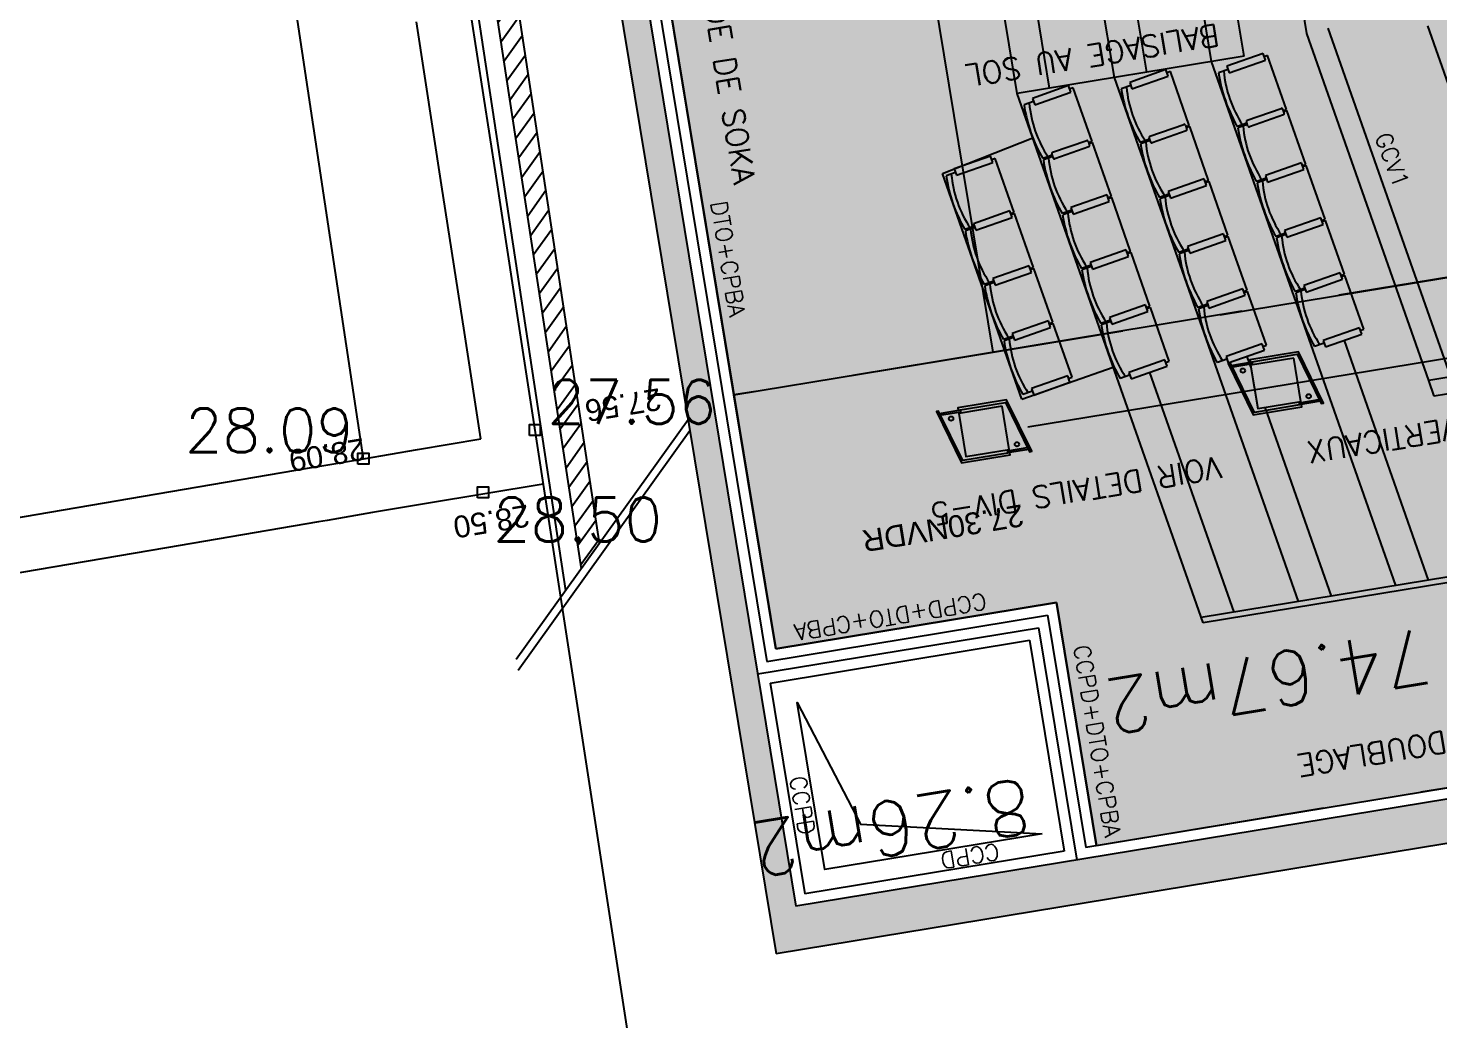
# Model space of a CAD drawing. Header units: millimetres. Extents: x 33240 to 33395, y 51607 to 51720.
# Drawn here: x 33252.64 to 33265.52, y 51633.92 to 51642.98 of the extents above; entities that cross this region are included whole.
import ezdxf
from ezdxf.enums import TextEntityAlignment as Align

# ---------------------------------------------------------------- set-up
doc = ezdxf.new("R2010")
doc.units = ezdxf.units.MM
doc.header["$LTSCALE"] = 0.3
doc.header["$MEASUREMENT"] = 0
for name, pattern in [('ACAD_ISO02W100', [15, 12, -3]), ('ACAD_ISO04W100', [30, 24, -3, 0, -3]), ('ACAD_ISO08W100', [36, 24, -3, 6, -3])]:
    doc.linetypes.add(name, pattern=pattern)
doc.layers.get('0').update_dxf_attribs({"linetype": 'CONTINUOUS'})
for name, color, linetype in [('00-TRAMES-BAT', 7, 'ACAD_ISO08W100'), ('01-TREMIE-GAINE', 4, 'CONTINUOUS'), ('02-MURS-MACONNERIE', 241, 'CONTINUOUS'), ('02-MURS-PORTEUR', 1, 'CONTINUOUS'), ('02-MURS-POTEAU', 6, 'CONTINUOUS'), ('04-CLOISONS', 2, 'CONTINUOUS'), ('04-PLAFOND-LIMITE', 231, 'CONTINUOUS'), ('05-MEN-INT', 4, 'CONTINUOUS'), ('07-REVT-SOL', 8, 'CONTINUOUS'), ('07-REVT.PIERRE', 21, 'CONTINUOUS'), ('08-EQUI-MEUBLE', 8, 'CONTINUOUS'), ('10-ANN-ALTITUDE', 152, 'CONTINUOUS'), ('10-ANN-ALTITUDE-GEO', 152, 'CONTINUOUS'), ('10-ANN-SURF', 62, 'CONTINUOUS'), ('10-ANN-TEXTE', 3, 'CONTINUOUS'), ('11-RES-ELECTRICITE', 71, 'CONTINUOUS'), ('13-VOIE', 31, 'CONTINUOUS'), ('14-HACH-MACONNERIE', 4, 'CONTINUOUS'), ('14-HACH-MURS', 253, 'CONTINUOUS'), ('14-HACH-POTEAU', 251, 'CONTINUOUS')]:
    doc.layers.add(name, color=color, linetype=linetype)
doc.styles.add('ANN', font='romans.shx')
doc.styles.add('NIV', font='ARIAL.TTF', dxfattribs={"height": 0.2})
doc.styles.add('SURF', font='romans.shx', dxfattribs={"height": 0.5})

# ---------------------------------------------------------------- blocks, each defined once
blk = doc.blocks.new('BL7', base_point=(1.5, 1))
blk.add_lwpolyline([(1, 0.5), (1, 1.5), (2, 1.5), (2, 0.5), (1, 0.5)])
blk = doc.blocks.new('AD')
for p, q in [((28, 38.3), (22, 38.3)), ((22, 38.3), (22, 3.3)), ((28, 3.3), (28, 38.3)), ((22, 3.3), (28, 3.3))]:
    blk.add_line(p, q)
blk = doc.blocks.new('AG')
blk.add_lwpolyline([(-28, 4.3), (-28, 37.3, -0.414214), (-27, 38.3), (-23, 38.3, -0.414214), (-22, 37.3), (-22, 4.3, -0.414214), (-23, 3.3), (-27, 3.3, -0.414214)], format="xyb", close=True)

msp = doc.modelspace()

# ---------------------------------------------------------------- hatches: boundary and pattern name
at = {"layer": '07-REVT-SOL'}
h = msp.add_hatch(dxfattribs=at)
h.set_pattern_fill('CROSS', color=30, style=0)
h.set_pattern_definition([(189.35057367, (57785.36794, 108093.90987), (-0.2060594638, -0.2872968802), [0.125, -0.375]), (279.35057367, (57785.29612, 108093.96139), (0.2872968802, -0.2060594638), [0.125, -0.375])])
h.paths.add_polyline_path([(33262.3949, 51635.5128), (33271.9167, 51637.0807), (33277.7876, 51638.0474), (33274.4256, 51658.4653), (33256.4681, 51655.5084), (33259.4646, 51637.3106), (33262.0294, 51637.7329)])
at = {"layer": '14-HACH-MACONNERIE', "ltscale": 10}
h = msp.add_hatch(dxfattribs=at)
h.set_pattern_fill('ANSI31', color=256, style=0)
h.set_pattern_definition([(234.35057367, (57785.36794, 108093.83487), (0.1015747861, -0.07285302208), [])])
h.paths.add_polyline_path([(33257.6898, 51638.0419), (33257.8567, 51638.2746), (33254.8905, 51657.7823), (33254.6932, 51657.7498)])
at = {"layer": '14-HACH-MURS', "ltscale": 10}
h = msp.add_hatch(color=256, dxfattribs=at)
h.paths.add_polyline_path([(33277.7584, 51638.2252), (33277.9557, 51638.2577), (33278.0662, 51637.5865), (33259.4674, 51634.524), (33255.6179, 51657.9021), (33254.5254, 51657.7222), (33254.3037, 51659.1807), (33254.568, 51659.2382), (33254.7618, 51657.9638), (33262.1964, 51659.188), (33261.9307, 51660.8017), (33262.2244, 51660.8641), (33262.5249, 51659.0394), (33260.6988, 51658.7387), (33260.715, 51658.6401), (33260.5177, 51658.6076), (33260.5014, 51658.7062), (33255.8645, 51657.9427), (33256.1716, 51656.0781), (33256.5482, 51656.1401), (33256.6311, 51655.6366), (33256.2545, 51655.5746), (33259.6491, 51634.9593), (33277.8039, 51637.9487)])
h.paths.add_polyline_path([(33277.7087, 51639.7575), (33277.5114, 51639.725), (33274.4093, 51658.564), (33258.1309, 51655.8835), (33258.048, 51656.387), (33260.8085, 51656.8416), (33260.7646, 51657.1078), (33260.962, 51657.1403), (33261.0058, 51656.8741), (33274.6242, 51659.1165), (33274.6909, 51658.7117), (33274.5904, 51658.6952)], flags=17)
h.paths.add_polyline_path([(33277.7285, 51639.7608), (33280.9304, 51640.288), (33280.8979, 51640.4851), (33277.696, 51639.9579)])
at = {"layer": '14-HACH-POTEAU', "ltscale": 10}
h = msp.add_hatch(color=256, dxfattribs=at)
h.paths.add_polyline_path([(33261.5314, 51639.5259), (33261.1367, 51639.4609), (33261.2017, 51639.0662), (33261.5964, 51639.1312)])
h.paths.add_polyline_path([(33264.1956, 51639.9645), (33263.8009, 51639.8996), (33263.8659, 51639.5049), (33264.2605, 51639.5699)])
h.paths.add_polyline_path([(33266.8597, 51640.4032), (33266.465, 51640.3382), (33266.53, 51639.9436), (33266.9247, 51640.0085)])
h.paths.add_polyline_path([(33269.5238, 51640.8419), (33269.1291, 51640.7769), (33269.1941, 51640.3822), (33269.5888, 51640.4472)])
h.paths.add_polyline_path([(33272.1879, 51641.2806), (33271.7932, 51641.2156), (33271.8582, 51640.8209), (33272.2529, 51640.8859)])
h.paths.add_polyline_path([(33274.852, 51641.7193), (33274.4574, 51641.6543), (33274.5224, 51641.2596), (33274.917, 51641.3246)])
h.paths.add_polyline_path([(33261.0713, 51642.3203), (33260.6766, 51642.2553), (33260.7416, 51641.8606), (33261.1363, 51641.9256)])

# ---------------------------------------------------------------- linework, layer by layer
at = {"layer": '00-TRAMES-BAT'}
msp.add_line((33261.7654, 51639.3363), (33382.8834, 51659.2799), dxfattribs=at)
at = {"layer": '01-TREMIE-GAINE'}
msp.add_lwpolyline([(33261.899, 51635.6224), (33259.9119, 51635.2952), (33259.6607, 51636.8209), (33260.2381, 51635.7078)], close=True, dxfattribs=at)
at = {"layer": '02-MURS-MACONNERIE'}
for p, q in [((33257.6898, 51638.0419), (33254.6932, 51657.7498)), ((33257.8567, 51638.2746), (33254.8905, 51657.7823))]:
    msp.add_line(p, q, dxfattribs=at)
at = {"layer": '02-MURS-MACONNERIE', "color": 4, "linetype": 'ACAD_ISO04W100'}
for p, q in [((33258.6644, 51639.4006), (33257.0948, 51637.2123)), ((33258.6806, 51639.302), (33257.111, 51637.1136))]:
    msp.add_line(p, q, dxfattribs=at)
at = {"layer": '02-MURS-PORTEUR'}
for p, q in [((33255.6179, 51657.9021), (33259.4674, 51634.524)), ((33256.2545, 51655.5746), (33259.6491, 51634.9593)), ((33277.8039, 51637.9487), (33259.6491, 51634.9593)), ((33278.0662, 51637.5865), (33259.4674, 51634.524))]:
    msp.add_line(p, q, dxfattribs=at)
at = {"layer": '02-MURS-PORTEUR', "color": 4}
for p, q in [((33264.3156, 51642.9284), (33262.5636, 51653.568)), ((33263.4452, 51642.6751), (33261.658, 51653.5289)), ((33262.5571, 51642.5288), (33260.7699, 51653.3827)), ((33261.6691, 51642.3826), (33259.8819, 51653.2364)), ((33263.7412, 51642.7238), (33263.546, 51643.9095)), ((33262.8532, 51642.5776), (33262.6579, 51643.7633)), ((33261.9651, 51642.4313), (33261.7699, 51643.617)), ((33266.4941, 51639.9376), (33265.4186, 51643)), ((33265.4276, 51639.762), (33264.3156, 51642.9284)), ((33265.628, 51639.795), (33264.5101, 51642.9781)), ((33263.7412, 51642.7238), (33261.6691, 51642.3826)), ((33265.1263, 51637.8882), (33263.4452, 51642.6751)), ((33264.2382, 51637.7419), (33262.5571, 51642.5288)), ((33263.367, 51637.5478), (33261.6691, 51642.3826)), ((33260.9862, 51641.6523), (33261.8126, 51641.9769)), ((33261.7106, 51639.5896), (33260.9862, 51641.6523)), ((33270.3535, 51640.5731), (33265.4276, 51639.762)), ((33270.3779, 51640.4251), (33265.478, 51639.6183)), ((33265.4269, 51637.9377), (33264.6577, 51640.1277)), ((33263.803, 51639.8867), (33263.7697, 51639.9815)), ((33261.7106, 51639.5896), (33262.5468, 51639.8833)), ((33263.6508, 51637.6452), (33262.8817, 51639.8353)), ((33277.2816, 51639.8897), (33263.3502, 51637.5957)), ((33277.2897, 51639.8403), (33263.367, 51637.5478)), ((33265.478, 51639.6183), (33265.4276, 51639.762)), ((33264.5388, 51637.7914), (33263.9332, 51639.516))]:
    msp.add_line(p, q, dxfattribs=at)
at = {"layer": '02-MURS-POTEAU'}
for points in [[(33264.1956, 51639.9645), (33263.8009, 51639.8996), (33263.8659, 51639.5049), (33264.2605, 51639.5699)], [(33261.5314, 51639.5259), (33261.1367, 51639.4609), (33261.2017, 51639.0662), (33261.5964, 51639.1312)]]:
    msp.add_lwpolyline(points, close=True, dxfattribs=at)
at = {"layer": '04-CLOISONS'}
for p, q in [((33256.3532, 51655.5908), (33259.3822, 51637.1957)), ((33256.4762, 51655.4591), (33259.4646, 51637.3106)), ((33277.5903, 51638.0149), (33262.2963, 51635.4965)), ((33259.4646, 51637.3106), (33262.0294, 51637.7329)), ((33262.0294, 51637.7329), (33262.3949, 51635.5128)), ((33259.3822, 51637.1957), (33261.9469, 51637.618)), ((33261.9469, 51637.618), (33262.2963, 51635.4965)), ((33259.2997, 51637.0808), (33261.8645, 51637.5031)), ((33261.8645, 51637.5031), (33262.2138, 51635.3816)), ((33259.4146, 51636.9983), (33261.7821, 51637.3882)), ((33261.7821, 51637.3882), (33262.0989, 51635.464)), ((33259.4146, 51636.9983), (33259.7315, 51635.0742)), ((33262.0989, 51635.464), (33259.7315, 51635.0742))]:
    msp.add_line(p, q, dxfattribs=at)
for points in [[(33264.2654, 51639.5403), (33263.8361, 51639.4696), (33263.616, 51639.9198), (33263.5954, 51639.9164), (33263.8246, 51639.4474), (33264.2687, 51639.5205)], [(33263.796, 51639.9292), (33264.2253, 51639.9999), (33264.4454, 51639.5496), (33264.466, 51639.553), (33264.2368, 51640.022), (33263.7927, 51639.9489)], [(33261.1319, 51639.4905), (33261.5612, 51639.5612), (33261.7813, 51639.1109), (33261.8019, 51639.1143), (33261.5726, 51639.5833), (33261.1286, 51639.5102)], [(33261.6013, 51639.1016), (33261.172, 51639.0309), (33260.9519, 51639.4811), (33260.9313, 51639.4777), (33261.1605, 51639.0087), (33261.6045, 51639.0818)]]:
    msp.add_lwpolyline(points, close=True, dxfattribs=at)
at = {"layer": '04-PLAFOND-LIMITE', "linetype": 'ACAD_ISO02W100'}
msp.add_line((33261.4502, 51640.0192), (33258.8355, 51655.8982), dxfattribs=at)
for points in [[(33277.0403, 51642.5863), (33259.0828, 51639.6294), (33256.4681, 51655.5084), (33274.4256, 51658.4653)], [(33277.7876, 51638.0474), (33262.3949, 51635.5128), (33262.0294, 51637.7329), (33259.4646, 51637.3106), (33259.0828, 51639.6294), (33277.0403, 51642.5863)]]:
    msp.add_lwpolyline(points, close=True, dxfattribs=at)
at = {"layer": '05-MEN-INT'}
for points in [[(33263.8156, 51639.9276), (33263.6209, 51639.8956), (33263.623, 51639.8827), (33263.8178, 51639.9148)], [(33264.2458, 51639.5418), (33264.4405, 51639.5739), (33264.4384, 51639.5867), (33264.2436, 51639.5547)], [(33261.1515, 51639.489), (33260.9568, 51639.4569), (33260.9589, 51639.444), (33261.1536, 51639.4761)], [(33261.5816, 51639.1031), (33261.7764, 51639.1352), (33261.7743, 51639.148), (33261.5795, 51639.116)]]:
    msp.add_lwpolyline(points, close=True, dxfattribs=at)
for centre in [(33263.7302, 51639.8518), (33264.3312, 51639.6176), (33261.0661, 51639.4131), (33261.6671, 51639.179)]:
    msp.add_circle(centre, 0.02, dxfattribs=at)
at = {"layer": '07-REVT.PIERRE'}
msp.add_line((33257.548, 51637.8441), (33254.3037, 51659.1807), dxfattribs=at)
at = {"layer": '08-EQUI-MEUBLE'}
for p, q in [((33263.5951, 51642.6005), (33263.5083, 51642.57)), ((33263.9567, 51642.7275), (33263.9253, 51642.7165)), ((33264.129, 51642.2369), (33263.9567, 51642.7275)), ((33263.0687, 51642.5813), (33263.0373, 51642.5703)), ((33263.241, 51642.0907), (33263.0687, 51642.5813)), ((33262.1806, 51642.4351), (33262.1492, 51642.424)), ((33262.3529, 51641.9444), (33262.1806, 51642.4351)), ((33262.707, 51642.4543), (33262.6203, 51642.4238)), ((33261.819, 51642.3081), (33261.7322, 51642.2776)), ((33264.0976, 51642.2259), (33264.129, 51642.2369)), ((33264.133, 51642.2256), (33264.1016, 51642.2145)), ((33264.3053, 51641.7349), (33264.133, 51642.2256)), ((33263.2096, 51642.0796), (33263.241, 51642.0907)), ((33263.7674, 51642.1099), (33263.6806, 51642.0794)), ((33263.7713, 51642.0986), (33263.6846, 51642.0681)), ((33262.8793, 51641.9637), (33262.7926, 51641.9332)), ((33263.2449, 51642.0793), (33263.2135, 51642.0683)), ((33263.4172, 51641.5887), (33263.2449, 51642.0793)), ((33262.3215, 51641.9334), (33262.3529, 51641.9444)), ((33262.3569, 51641.9331), (33262.3255, 51641.9221)), ((33262.5292, 51641.4425), (33262.3569, 51641.9331)), ((33262.8833, 51641.9523), (33262.7965, 51641.9219)), ((33261.4689, 51641.7869), (33261.4374, 51641.7759)), ((33261.6412, 51641.2963), (33261.4689, 51641.7869)), ((33261.9913, 51641.8174), (33261.9045, 51641.787)), ((33261.9953, 51641.8061), (33261.9085, 51641.7756)), ((33264.2739, 51641.7239), (33264.3053, 51641.7349)), ((33264.3093, 51641.7236), (33264.2778, 51641.7126)), ((33264.4816, 51641.233), (33264.3093, 51641.7236)), ((33261.1072, 51641.6599), (33261.0205, 51641.6294)), ((33263.3858, 51641.5777), (33263.4172, 51641.5887)), ((33263.4212, 51641.5774), (33263.3898, 51641.5664)), ((33263.5935, 51641.0868), (33263.4212, 51641.5774)), ((33263.9436, 51641.6079), (33263.8569, 51641.5775)), ((33263.9476, 51641.5966), (33263.8609, 51641.5661)), ((33262.4978, 51641.4315), (33262.5292, 51641.4425)), ((33263.0556, 51641.4617), (33262.9688, 51641.4312)), ((33263.0596, 51641.4504), (33262.9728, 51641.4199)), ((33262.1676, 51641.3155), (33262.0808, 51641.285)), ((33262.5332, 51641.4312), (33262.5018, 51641.4201)), ((33262.7055, 51640.9405), (33262.5332, 51641.4312)), ((33261.6097, 51641.2852), (33261.6412, 51641.2963)), ((33261.6451, 51641.2849), (33261.6137, 51641.2739)), ((33261.8174, 51640.7943), (33261.6451, 51641.2849)), ((33262.1715, 51641.3042), (33262.0848, 51641.2737)), ((33264.4501, 51641.222), (33264.4816, 51641.233)), ((33264.4855, 51641.2217), (33264.4541, 51641.2106)), ((33264.6578, 51640.731), (33264.4855, 51641.2217)), ((33261.2795, 51641.1693), (33261.1928, 51641.1388)), ((33261.2835, 51641.1579), (33261.1967, 51641.1275)), ((33263.5621, 51641.0757), (33263.5935, 51641.0868)), ((33263.5975, 51641.0754), (33263.5661, 51641.0644)), ((33263.7698, 51640.5848), (33263.5975, 51641.0754)), ((33264.1199, 51641.106), (33264.0332, 51641.0755)), ((33264.1239, 51641.0947), (33264.0371, 51641.0642)), ((33262.6741, 51640.9295), (33262.7055, 51640.9405)), ((33262.7095, 51640.9292), (33262.678, 51640.9182)), ((33262.8818, 51640.4386), (33262.7095, 51640.9292)), ((33263.2319, 51640.9598), (33263.1451, 51640.9293)), ((33263.2359, 51640.9484), (33263.1491, 51640.918)), ((33262.3438, 51640.8135), (33262.2571, 51640.7831)), ((33262.3478, 51640.8022), (33262.2611, 51640.7717)), ((33261.4558, 51640.6673), (33261.369, 51640.6368)), ((33261.786, 51640.7833), (33261.8174, 51640.7943)), ((33261.8214, 51640.783), (33261.79, 51640.772)), ((33261.9937, 51640.2924), (33261.8214, 51640.783)), ((33264.6264, 51640.72), (33264.6578, 51640.731)), ((33264.6618, 51640.7197), (33264.6304, 51640.7087)), ((33264.8341, 51640.2291), (33264.6618, 51640.7197)), ((33261.4598, 51640.656), (33261.373, 51640.6255)), ((33263.7384, 51640.5738), (33263.7698, 51640.5848)), ((33263.7738, 51640.5735), (33263.7424, 51640.5625)), ((33263.9461, 51640.0829), (33263.7738, 51640.5735)), ((33264.2962, 51640.604), (33264.2094, 51640.5736)), ((33264.3002, 51640.5927), (33264.2134, 51640.5623)), ((33262.8503, 51640.4276), (33262.8818, 51640.4386)), ((33262.8857, 51640.4273), (33262.8543, 51640.4162)), ((33263.058, 51639.9366), (33262.8857, 51640.4273)), ((33263.4082, 51640.4578), (33263.3214, 51640.4273)), ((33263.4121, 51640.4465), (33263.3254, 51640.416)), ((33261.9623, 51640.2813), (33261.9937, 51640.2924)), ((33261.9977, 51640.281), (33261.9663, 51640.27)), ((33262.17, 51639.7904), (33261.9977, 51640.281)), ((33262.5201, 51640.3116), (33262.4334, 51640.2811)), ((33262.5241, 51640.3003), (33262.4373, 51640.2698)), ((33261.6321, 51640.1654), (33261.5453, 51640.1349)), ((33261.6361, 51640.154), (33261.5493, 51640.1236)), ((33264.8027, 51640.2181), (33264.8341, 51640.2291)), ((33263.9147, 51640.0718), (33263.9461, 51640.0829)), ((33264.4725, 51640.1021), (33264.3857, 51640.0716)), ((33263.0266, 51639.9256), (33263.058, 51639.9366)), ((33263.5844, 51639.9559), (33263.4977, 51639.9254)), ((33262.1386, 51639.7794), (33262.17, 51639.7904)), ((33262.6964, 51639.8096), (33262.6096, 51639.7792)), ((33261.8084, 51639.6634), (33261.7216, 51639.6329))]:
    msp.add_line(p, q, dxfattribs=at)
for centre, major_axis, start_param, end_param in [((33264.7738, 51642.7389), (-0.4393, 1.2509), 1.3734008, 1.7681919), ((33264.538, 51642.6561), (-0.3385, 0.9639), 1.3134726, 1.82812), ((33263.8858, 51642.5927), (-0.4393, 1.2509), 1.3734008, 1.7681919), ((33263.6499, 51642.5098), (-0.3385, 0.9639), 1.3134726, 1.82812), ((33262.9978, 51642.4465), (-0.4393, 1.2509), 1.3734008, 1.7681919), ((33262.7619, 51642.3636), (-0.3385, 0.9639), 1.3134726, 1.82812), ((33264.7142, 51642.1541), (-0.3385, 0.9639), 1.3134726, 1.82812), ((33264.9501, 51642.237), (-0.4393, 1.2509), 1.3734008, 1.7681919), ((33264.0621, 51642.0907), (-0.4393, 1.2509), 1.3734008, 1.7681919), ((33263.8262, 51642.0079), (-0.3385, 0.9639), 1.3134726, 1.82812), ((33263.174, 51641.9445), (-0.4393, 1.2509), 1.3734008, 1.7681919), ((33262.9382, 51641.8617), (-0.3385, 0.9639), 1.3134726, 1.82812), ((33262.286, 51641.7983), (-0.4393, 1.2509), 1.3734008, 1.7681919), ((33262.0501, 51641.7154), (-0.3385, 0.9639), 1.3134726, 1.82812), ((33264.8905, 51641.6522), (-0.3385, 0.9639), 1.3134726, 1.82812), ((33265.1264, 51641.735), (-0.4393, 1.2509), 1.3734008, 1.7681919), ((33264.2384, 51641.5888), (-0.4393, 1.2509), 1.3734008, 1.7681919), ((33264.0025, 51641.506), (-0.3385, 0.9639), 1.3134726, 1.82812), ((33263.3503, 51641.4426), (-0.4393, 1.2509), 1.3734008, 1.7681919), ((33263.1144, 51641.3597), (-0.3385, 0.9639), 1.3134726, 1.82812), ((33262.4623, 51641.2963), (-0.4393, 1.2509), 1.3734008, 1.7681919), ((33262.2264, 51641.2135), (-0.3385, 0.9639), 1.3134726, 1.82812), ((33265.3027, 51641.2331), (-0.4393, 1.2509), 1.3734008, 1.7681919), ((33265.0668, 51641.1502), (-0.3385, 0.9639), 1.3134726, 1.82812), ((33264.1788, 51641.004), (-0.3385, 0.9639), 1.3134726, 1.82812), ((33264.4146, 51641.0868), (-0.4393, 1.2509), 1.3734008, 1.7681919), ((33263.5266, 51640.9406), (-0.4393, 1.2509), 1.3734008, 1.7681919), ((33263.2907, 51640.8578), (-0.3385, 0.9639), 1.3134726, 1.82812), ((33262.6386, 51640.7944), (-0.4393, 1.2509), 1.3734008, 1.7681919), ((33262.4027, 51640.7116), (-0.3385, 0.9639), 1.3134726, 1.82812), ((33265.479, 51640.7311), (-0.4393, 1.2509), 1.3734008, 1.7681919), ((33265.2431, 51640.6483), (-0.3385, 0.9639), 1.3134726, 1.82812), ((33264.5909, 51640.5849), (-0.4393, 1.2509), 1.3734008, 1.7681919), ((33264.355, 51640.5021), (-0.3385, 0.9639), 1.3134726, 1.82812), ((33263.467, 51640.3558), (-0.3385, 0.9639), 1.3134726, 1.82812), ((33263.7029, 51640.4387), (-0.4393, 1.2509), 1.3734008, 1.7681919), ((33262.8148, 51640.2924), (-0.4393, 1.2509), 1.3734008, 1.7681919), ((33262.579, 51640.2096), (-0.3385, 0.9639), 1.3134726, 1.82812)]:
    msp.add_ellipse(centre, major_axis=major_axis, ratio=0.9615385, start_param=start_param, end_param=end_param, dxfattribs=at)
at = {"layer": '13-VOIE'}
msp.add_lwpolyline([(33255.6993, 51639.047), (33252.849, 51658.0058, -0.0726388), (33252.8555, 51658.2807, -0.0359228), (33252.942, 51658.66, -0.0804618), (33253.0359, 51658.8574, -0.1111076), (33253.2921, 51659.0848, -0.0750516), (33253.6863, 51659.2298)], format="xyb", dxfattribs=at)
for points in [[(33256.4134, 51641.5493), (33256.1844, 51643.0362)], [(33256.6786, 51643.1122), (33256.9075, 51641.6255)], [(33256.9075, 51641.6255), (33257.1155, 51640.276), (33259.1772, 51626.8795)], [(33256.7713, 51639.2269), (33256.6213, 51640.1999), (33256.4134, 51641.5493)], [(33255.2833, 51638.976), (33255.6993, 51639.047), (33256.1924, 51639.1297), (33256.7713, 51639.2269)], [(33253.8169, 51638.7258), (33255.2064, 51638.9629), (33255.2833, 51638.976)], [(33257.3403, 51638.8155), (33256.2752, 51638.6366), (33255.7828, 51638.554), (33255.3672, 51638.4831)], [(33252.3506, 51638.4756), (33253.8169, 51638.7258)], [(33255.3672, 51638.4831), (33255.2905, 51638.47), (33253.901, 51638.2329)], [(33253.901, 51638.2329), (33252.4346, 51637.9827)]]:
    msp.add_lwpolyline(points, dxfattribs=at)

# ---------------------------------------------------------------- block references
at = {"layer": '08-EQUI-MEUBLE', "xscale": 0.01039999999972929, "yscale": 0.01000000000203727, "zscale": 0.0104, "rotation": 109.3505736540666}
for name, p in [('AD', (33264.0429, 51642.4822)), ('AD', (33263.1548, 51642.336)), ('AD', (33262.2668, 51642.1897)), ('AG', (33264.0448, 51642.4765)), ('AG', (33263.1568, 51642.3303)), ('AG', (33262.2688, 51642.1841)), ('AD', (33261.553, 51641.5472)), ('AD', (33264.3934, 51641.484)), ('AD', (33263.5054, 51641.3377)), ('AD', (33262.6173, 51641.1915)), ('AD', (33261.7293, 51641.0453)), ('AD', (33264.5697, 51640.982)), ('AD', (33263.6817, 51640.8358)), ('AD', (33262.7936, 51640.6896)), ('AD', (33261.9056, 51640.5433)), ('AD', (33264.746, 51640.4801)), ('AD', (33263.8579, 51640.3338)), ('AD', (33262.9699, 51640.1876)), ('AD', (33262.0819, 51640.0414)), ('AD', (33264.9223, 51639.9781)), ('AD', (33264.0342, 51639.8319)), ('AD', (33263.1462, 51639.6857)), ('AD', (33262.2581, 51639.5394))]:
    msp.add_blockref(name, p, dxfattribs=at)
at = {"layer": '10-ANN-ALTITUDE-GEO', "linetype": 'Continuous', "xscale": 0.09999999999854481, "yscale": 0.09999999999854481}
for p in [(33257.2646, 51639.3076), (33257.2646, 51639.3076), (33255.6992, 51639.0471), (33255.6992, 51639.0471), (33256.7906, 51638.7388)]:
    msp.add_blockref('BL7', p, dxfattribs=at)

# ---------------------------------------------------------------- texts
at = {"layer": '10-ANN-ALTITUDE', "style": 'NIV'}
for s, p in [('27.56', (33258.4004, 51639.6923)), ('28.09', (33255.6968, 51639.2357)), ('28.50', (33257.1971, 51638.6286)), ('27.30NVDR', (33261.7113, 51638.631))]:
    msp.add_text(s, height=0.2, rotation=189.35057, dxfattribs=at).set_placement(p)
at = {"layer": '10-ANN-ALTITUDE-GEO', "linetype": 'Continuous', "style": 'ANN'}
for s, p in [('27.56', (33257.3786, 51639.366)), ('28.50', (33256.8832, 51638.2915))]:
    msp.add_text(s, height=0.4, dxfattribs=at).set_placement(p)
msp.add_text('28.09', height=0.4, dxfattribs=at).set_placement((33255.6132, 51639.1054), align=Align.RIGHT)
at = {"layer": '10-ANN-SURF', "style": 'SURF'}
msp.add_text('74.67m2', height=0.5, rotation=189.35057, dxfattribs=at).set_placement((33263.9185, 51637.2599), align=Align.CENTER)
msp.add_text('8.26m2', height=0.5, rotation=189.35057, dxfattribs=at).set_placement((33261.7499, 51636.1304))
at = {"layer": '10-ANN-TEXTE', "style": 'ANN'}
for s, rotation, p in [('GCV1', 290.84105, (33264.9326, 51641.9886)), ('DTO+CPBA', 279.35057, (33258.8685, 51641.3861)), ('CCPD+DTO+CPBA', 189.35057, (33261.3744, 51637.8209)), ('CCPD+DTO+CPBA', 279.35057, (33262.1821, 51637.3329)), ('CCPD', 279.35057, (33259.5901, 51636.136)), ('CCPD', 189.35057, (33261.4919, 51635.5352))]:
    msp.add_text(s, height=0.15, rotation=rotation, dxfattribs=at).set_placement(p)
at = {"layer": '11-RES-ELECTRICITE', "style": 'ANN'}
for s, rotation, p in [('APPLIQUE CYCLADE DE SOKA', 279.35057, (33258.4542, 51645.3654)), ('BALISAGE AU SOL', 189.35057, (33263.4947, 51643.0187)), ('ECLAIRAGE PAR POTEAUX   MACROLON+FLUOS VERTICAUX   VOIR DETAILS DIV-5', 189.35057, (33272.3307, 51640.522)), ('BALISAGE AU SOL ENCASTRE DANS DOUBLAGE', 189.35057, (33270.2927, 51637.3398))]:
    msp.add_text(s, height=0.2, rotation=rotation, dxfattribs=at).set_placement(p)

doc.saveas('drawing.dxf')
